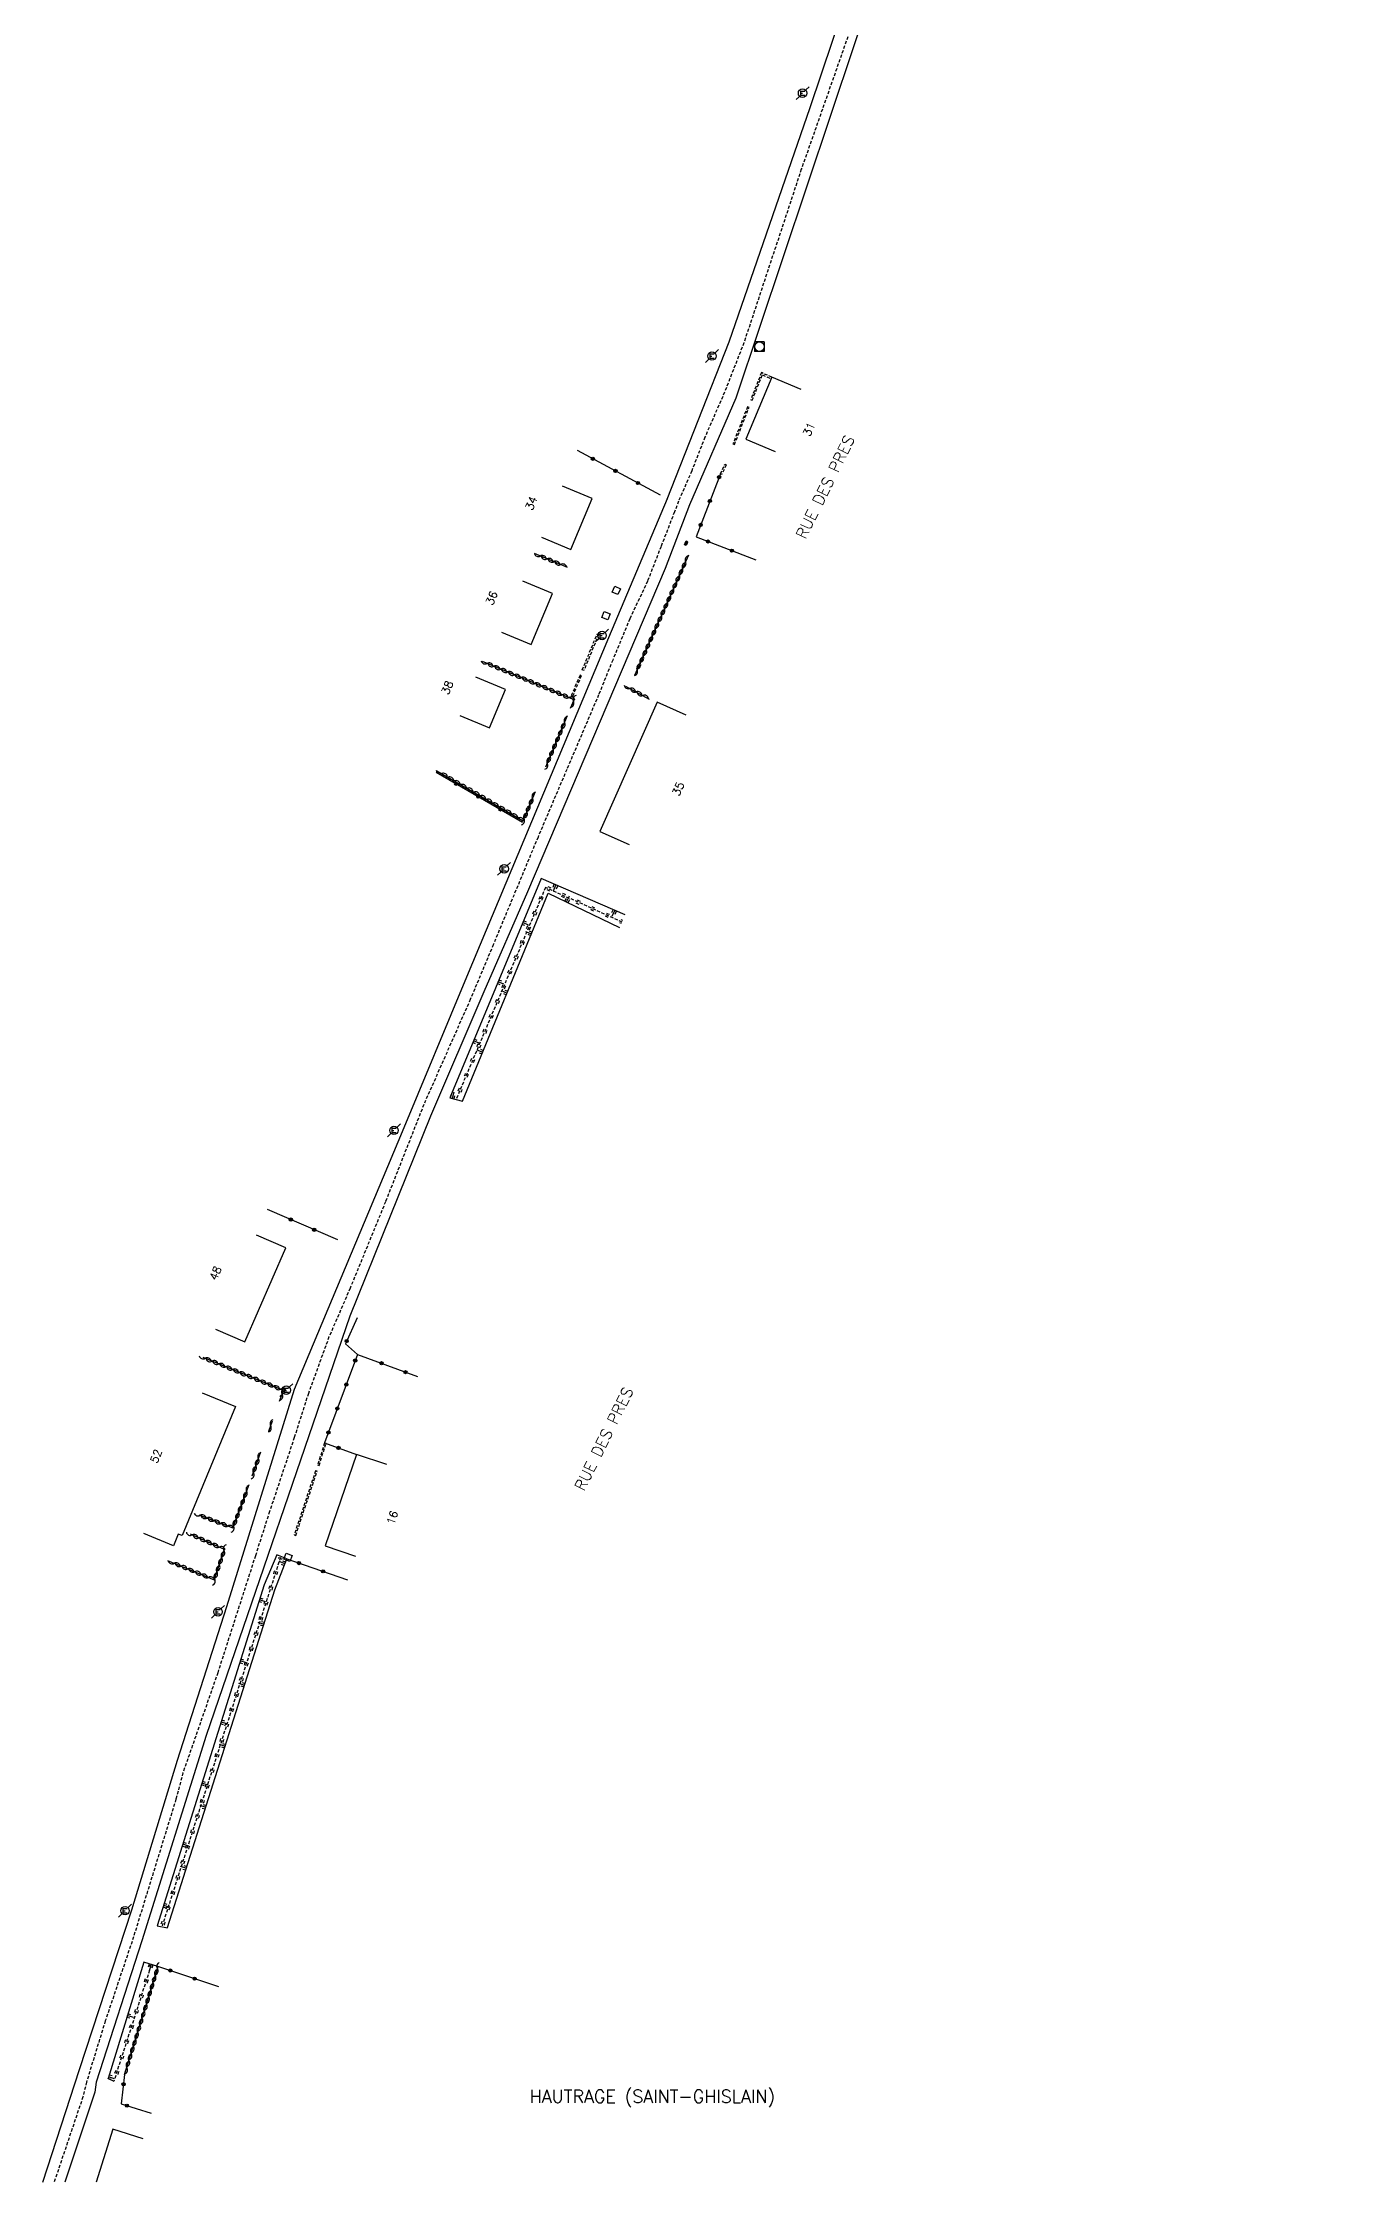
# Model space of a CAD drawing. Header units: millimetres. Extents: x 107015 to 108000, y 128000 to 129000.
# Drawn here: x 107367.5 to 107571.8, y 128000 to 128334.1 of the extents above; entities that cross this region are included whole.
import ezdxf
from ezdxf.enums import TextEntityAlignment as Align

# ---------------------------------------------------------------- set-up
doc = ezdxf.new("R2010")
doc.units = ezdxf.units.MM
doc.linetypes.add('DASHED', pattern=[0.75, 0.5, -0.25])
doc.layers.get('0').update_dxf_attribs({"linetype": 'CONTINUOUS'})
for name, color, linetype in [('W0001', 6, 'DASHED'), ('W0008', 7, 'CONTINUOUS'), ('W0100', 7, 'CONTINUOUS'), ('W0112', 1, 'DASHED'), ('W0211', 2, 'CONTINUOUS'), ('W0220', 5, 'DASHED'), ('W0310', 3, 'CONTINUOUS'), ('W0322', 7, 'CONTINUOUS'), ('W0400', 7, 'CONTINUOUS'), ('W0420', 7, 'CONTINUOUS'), ('W0471', 7, 'CONTINUOUS'), ('W0980', 7, 'CONTINUOUS'), ('W0989', 7, 'CONTINUOUS'), ('W0991', 7, 'CONTINUOUS')]:
    doc.layers.add(name, color=color, linetype=linetype)
doc.styles.get("Standard").update_dxf_attribs({"font": 'romans.shx', "width": 0.85})

# ---------------------------------------------------------------- blocks, each defined once
blk = doc.blocks.new('T420')
for p, q in [((0.75, 0.75), (-0.75, 0.75)), ((-0.75, 0.75), (-0.75, -0.75)), ((0.75, 0.75), (0.75, -0.75)), ((0.75, -0.75), (-0.75, -0.75))]:
    blk.add_line(p, q)
blk.add_ellipse((0, 0), major_axis=(-0.53, 0.53), ratio=1, start_param=3.926991, end_param=10.210176)
blk = doc.blocks.new('T471')
for p, q in [((-0.333334, 0.333334), (-0.333334, -0.333334)), ((-0.333334, 0.333334), (0.333334, 0.333334)), ((-0.333334, 0), (0, 0)), ((0.500001, 0.500001), (1.000002, 1.000002)), ((-0.500001, -0.500001), (-1.000002, -1.000002)), ((-0.333334, -0.333334), (0.333334, -0.333334))]:
    blk.add_line(p, q)
blk.add_ellipse((0, 0), major_axis=(0.471405, 0.471405), ratio=1, start_param=5.4977871438, end_param=11.780972451)
blk = doc.blocks.new('T400')
for p, q in [((-0.15, 0.3), (0.15, 0.3)), ((-0.15, -0.25), (-0.15, 0.3)), ((-0.15, 0.15), (0.15, 0.15)), ((-0.15, 0), (0.15, 0)), ((0.15, 0.3), (0.15, -0.25)), ((-0.15, -0.15), (0.15, -0.15)), ((-0.15, -0.25), (-0.15, -0.3)), ((-0.15, -0.3), (0.15, -0.3)), ((0.15, -0.3), (0.15, -0.25))]:
    blk.add_line(p, q)
blk = doc.blocks.new('t112o')
at = {"color": 0, "linetype": 'Continuous'}
for p, q in [((-0.5, 0.5), (0.5, 0.5)), ((-0.5, -0.5), (-0.5, 0.5)), ((0.5, 0.5), (0.5, -0.5)), ((0.5, -0.5), (-0.5, -0.5))]:
    blk.add_line(p, q, dxfattribs=at)
blk = doc.blocks.new('t322o')
at = {"color": 0, "linetype": 'Continuous'}
for radius in [0.25, 0.15]:
    blk.add_circle((0, 0), radius, dxfattribs=at)
blk = doc.blocks.new('t310o')
at = {"color": 0, "linetype": 'Continuous'}
for centre, start, end in [((-0.5, 0.38), 216.8699, 323.1304), ((0.5, -0.37), 36.8699, 143.1303)]:
    blk.add_arc(centre, 0.625, start, end, dxfattribs=at)
blk = doc.blocks.new('t211o')
at = {"color": 0, "linetype": 'Continuous'}
for p, q in [((-0.29, 0.5), (-0.29, 0)), ((0, 1), (0, 0)), ((0.29, 0.5), (0.29, 0))]:
    blk.add_line(p, q, dxfattribs=at)

msp = doc.modelspace()

# ---------------------------------------------------------------- linework, layer by layer
at = {"layer": 'W0001'}
msp.add_lwpolyline([(107493.23, 128335.08), (107485.97, 128314.38), (107477, 128287.28), (107473.99, 128279.58), (107470.91, 128272.53), (107468.85, 128267.27), (107466.8, 128262.53), (107466.16, 128260.87), (107464.06, 128255.47), (107461.95, 128250.05), (107459.19, 128244.17), (107456.52, 128237.74), (107454.32, 128232.32), (107449.35, 128220.66), (107444.85, 128210.09), (107437.86, 128193.28), (107434.28, 128184.74), (107427.01, 128168.3), (107421.04, 128153.14), (107415.52, 128139.64), (107412.21, 128132.02), (107408.99, 128123.2), (107406.79, 128116.31), (107402.93, 128104.74), (107400.72, 128097.85), (107394.84, 128079.57), (107389.41, 128063.95), (107388.31, 128059.82), (107381.69, 128038.33), (107377.28, 128025.19), (107374.34, 128015.64), (107373.78, 128013.34), (107369.29, 128000)], dxfattribs=at)
at = {"layer": 'W0008', "flags": 128}
for points in [[(107465.03, 128262.85), (107474.71, 128287.45), (107487.35, 128324.02), (107496.15, 128350.21), (107513.02, 128400.92), (107528.73, 128446.28), (107534.95, 128464.9), (107537.85, 128474.08), (107537.83, 128478.03), (107543.37, 128491.65), (107553.98, 128515.51), (107554.54, 128515.16), (107568.76, 128527.1)], [(107367.52, 128000), (107373.25, 128017.58), (107381.44, 128042.55), (107388.56, 128065.93), (107396.27, 128089.93), (107406.81, 128123.85), (107423.71, 128164.12), (107433.71, 128188.28), (107455.89, 128241.25), (107465.06, 128262.99)]]:
    msp.add_lwpolyline(points, dxfattribs=at)
msp.add_lwpolyline([(107571.84, 128523.62, 0.017663), (107564.82, 128517.47, 0.0365), (107555.77, 128505.43, 0.0321), (107547.83, 128488.04), (107543.15, 128476.66), (107537.62, 128461.56), (107523.43, 128420.11), (107514, 128392.21), (107503.91, 128362.43), (107494.23, 128333.83), (107475.72, 128278.63), (107468.52, 128261.99), (107464.72, 128252.04), (107443.22, 128201.56), (107436.38, 128185.94), (107428.04, 128166.49), (107415.45, 128135.25), (107393.04, 128069.76), (107383, 128037.71), (107375.84, 128015.65), (107375.62, 128014.08), (107370.98, 128000)], format="xyb", dxfattribs=at)
at = {"layer": 'W0100', "flags": 128}
for points in [[(107485.97, 128279.97), (107481.36, 128281.9), (107477.3, 128272.22), (107481.91, 128270.29)], [(107445.38, 128256.91), (107449.99, 128254.99), (107453.3, 128262.95), (107448.69, 128264.87)], [(107439.17, 128242.08), (107443.78, 128240.16), (107447.1, 128248.15), (107442.49, 128250.07)], [(107432.66, 128229.09), (107437.28, 128227.16), (107439.77, 128233.15), (107435.16, 128235.07)], [(107468.01, 128229.14), (107463.44, 128231.16), (107454.5, 128210.97), (107459.07, 128208.94)], [(107394.5, 128133.24), (107399.09, 128131.25), (107405.46, 128145.94), (107400.87, 128147.93)], [(107421.23, 128112.07), (107416.5, 128113.68), (107411.61, 128099.4), (107416.35, 128097.78)], [(107383.21, 128006.8), (107378.44, 128008.3), (107375.83, 128000)]]:
    msp.add_lwpolyline(points, dxfattribs=at)
at = {"layer": 'W0100'}
msp.add_lwpolyline([(107392.4, 128123.3), (107397.6, 128121.15), (107389.26, 128100.99), (107388.68, 128101.23), (107387.92, 128099.4), (107383.3, 128101.31)], dxfattribs=at)
at = {"layer": 'W0112'}
msp.add_lwpolyline([(107481.36, 128281.9), (107479.75, 128282.62), (107478.06, 128278.39), (107478.29, 128278.3), (107479.89, 128282.28), (107481.26, 128281.67)], dxfattribs=at)
for points in [[(107475.52, 128271.4), (107477.81, 128277.2), (107477.58, 128277.29), (107475.28, 128271.49)], [(107473.33, 128266.84), (107474.02, 128268.31), (107474.25, 128268.2), (107473.56, 128266.73)], [(107451.77, 128236.19), (107454.1, 128241.84), (107454.33, 128241.75), (107452, 128236.1)], [(107450.28, 128232.1), (107451.64, 128235.28), (107451.41, 128235.38), (107450.05, 128232.2)], [(107410.66, 128111.95), (107411.76, 128115.39), (107411.52, 128115.47), (107410.43, 128112.02)], [(107407.01, 128101.01), (107410.35, 128111.03), (107410.11, 128111.11), (107406.77, 128101.09)]]:
    msp.add_lwpolyline(points, close=True, dxfattribs=at)
at = {"layer": 'W0211'}
for points in [[(107458.48, 128197.92), (107445.33, 128203.61), (107431.06, 128169.38), (107433.08, 128168.82), (107446.42, 128201.31), (107457.59, 128195.95)], [(107385.5, 128033.71), (107383.28, 128034.39), (107377.7, 128016.2), (107378.61, 128015.76)]]:
    msp.add_lwpolyline(points, dxfattribs=at)
at = {"layer": 'W0211', "flags": 128}
msp.add_lwpolyline([(107386.99, 128039.76), (107403.76, 128092.54), (107405.62, 128097.34), (107404.05, 128097.97), (107402.08, 128093.3), (107385.37, 128040.03), (107386.99, 128039.75)], dxfattribs=at)
at = {"layer": 'W0220'}
for p, q in [((107446.02, 128202.22), (107432.12, 128169.27)), ((107445.06, 128200.59), (107444.96, 128200.36)), ((107445.16, 128200.82), (107445.06, 128200.59)), ((107445.52, 128200.4), (107445.42, 128200.16)), ((107445.62, 128200.63), (107445.52, 128200.4)), ((107457.98, 128196.81), (107446.02, 128202.22)), ((107446.49, 128201.73), (107446.26, 128201.84)), ((107446.69, 128202.19), (107446.46, 128202.29)), ((107446.71, 128201.63), (107446.49, 128201.73)), ((107446.92, 128202.09), (107446.69, 128202.19)), ((107448.76, 128200.7), (107448.54, 128200.81)), ((107448.97, 128201.16), (107448.74, 128201.26)), ((107448.99, 128200.6), (107448.76, 128200.7)), ((107449.2, 128201.06), (107448.97, 128201.16)), ((107451.25, 128200.13), (107451.02, 128200.23)), ((107451.48, 128200.03), (107451.25, 128200.13)), ((107444.09, 128198.29), (107443.99, 128198.06)), ((107444.18, 128198.52), (107444.09, 128198.29)), ((107444.55, 128198.09), (107444.45, 128197.86)), ((107444.65, 128198.32), (107444.55, 128198.09)), ((107451.04, 128199.67), (107450.81, 128199.78)), ((107451.27, 128199.57), (107451.04, 128199.67)), ((107453.32, 128198.64), (107453.09, 128198.75)), ((107453.53, 128199.1), (107453.3, 128199.2)), ((107453.55, 128198.54), (107453.32, 128198.64)), ((107453.75, 128199), (107453.53, 128199.1)), ((107455.6, 128197.62), (107455.37, 128197.72)), ((107455.8, 128198.07), (107455.58, 128198.17)), ((107455.83, 128197.51), (107455.6, 128197.62)), ((107456.03, 128197.97), (107455.8, 128198.07)), ((107457.88, 128196.59), (107457.65, 128196.69)), ((107458.08, 128197.04), (107457.86, 128197.14)), ((107442.14, 128193.68), (107442.05, 128193.45)), ((107442.24, 128193.91), (107442.14, 128193.68)), ((107442.6, 128193.49), (107442.51, 128193.25)), ((107442.7, 128193.72), (107442.6, 128193.49)), ((107443.12, 128195.98), (107443.02, 128195.75)), ((107443.21, 128196.21), (107443.12, 128195.98)), ((107443.58, 128195.79), (107443.48, 128195.56)), ((107443.67, 128196.02), (107443.58, 128195.79)), ((107441.17, 128191.38), (107441.07, 128191.15)), ((107441.27, 128191.61), (107441.17, 128191.38)), ((107441.63, 128191.18), (107441.54, 128190.95)), ((107441.73, 128191.41), (107441.63, 128191.18)), ((107439.23, 128186.77), (107439.13, 128186.54)), ((107439.33, 128187), (107439.23, 128186.77)), ((107439.79, 128186.81), (107439.69, 128186.57)), ((107440.2, 128189.07), (107440.1, 128188.84)), ((107440.3, 128189.3), (107440.2, 128189.07)), ((107440.66, 128188.88), (107440.56, 128188.65)), ((107440.76, 128189.11), (107440.66, 128188.88)), ((107438.26, 128184.47), (107438.16, 128184.24)), ((107438.35, 128184.7), (107438.26, 128184.47)), ((107438.72, 128184.27), (107438.62, 128184.04)), ((107438.81, 128184.5), (107438.72, 128184.27)), ((107439.69, 128186.57), (107439.59, 128186.34)), ((107436.41, 128180.09), (107436.31, 128179.86)), ((107437.28, 128182.16), (107437.19, 128181.93)), ((107437.38, 128182.39), (107437.28, 128182.16)), ((107437.75, 128181.97), (107437.65, 128181.74)), ((107437.84, 128182.2), (107437.75, 128181.97)), ((107435.34, 128177.56), (107435.24, 128177.33)), ((107435.44, 128177.79), (107435.34, 128177.56)), ((107435.8, 128177.36), (107435.7, 128177.13)), ((107435.9, 128177.59), (107435.8, 128177.36)), ((107436.31, 128179.86), (107436.22, 128179.63)), ((107436.77, 128179.66), (107436.68, 128179.43)), ((107436.87, 128179.9), (107436.77, 128179.66)), ((107434.37, 128175.25), (107434.27, 128175.02)), ((107434.47, 128175.48), (107434.37, 128175.25)), ((107434.83, 128175.06), (107434.73, 128174.83)), ((107434.93, 128175.29), (107434.83, 128175.06)), ((107432.43, 128170.65), (107432.33, 128170.42)), ((107432.52, 128170.88), (107432.43, 128170.65)), ((107432.89, 128170.45), (107432.79, 128170.22)), ((107432.98, 128170.68), (107432.89, 128170.45)), ((107433.4, 128172.95), (107433.3, 128172.72)), ((107433.49, 128173.18), (107433.4, 128172.95)), ((107433.86, 128172.75), (107433.76, 128172.52)), ((107433.96, 128172.99), (107433.86, 128172.75)), ((107404.62, 128097.57), (107386.15, 128040.02)), ((107404.38, 128097.64), (107404.31, 128097.41)), ((107404.86, 128097.49), (107404.78, 128097.25)), ((107402.93, 128093.12), (107402.86, 128092.88)), ((107403.62, 128095.26), (107403.54, 128095.03)), ((107403.7, 128095.5), (107403.62, 128095.26)), ((107404.1, 128095.11), (107404.02, 128094.87)), ((107404.17, 128095.35), (107404.1, 128095.11)), ((107402.09, 128090.5), (107402.02, 128090.27)), ((107402.17, 128090.74), (107402.09, 128090.5)), ((107402.57, 128090.35), (107402.49, 128090.11)), ((107402.64, 128090.59), (107402.57, 128090.35)), ((107402.86, 128092.88), (107402.78, 128092.65)), ((107403.33, 128092.73), (107403.26, 128092.49)), ((107403.41, 128092.97), (107403.33, 128092.73)), ((107401.33, 128088.12), (107401.25, 128087.89)), ((107401.4, 128088.36), (107401.33, 128088.12)), ((107401.8, 128087.97), (107401.73, 128087.73)), ((107401.88, 128088.21), (107401.8, 128087.97)), ((107399.8, 128083.36), (107399.72, 128083.12)), ((107399.88, 128083.6), (107399.8, 128083.36)), ((107400.28, 128083.21), (107400.2, 128082.97)), ((107400.35, 128083.45), (107400.28, 128083.21)), ((107400.56, 128085.74), (107400.49, 128085.5)), ((107400.64, 128085.98), (107400.56, 128085.74)), ((107401.04, 128085.59), (107400.96, 128085.35)), ((107401.12, 128085.83), (107401.04, 128085.59)), ((107399.04, 128080.98), (107398.96, 128080.74)), ((107399.11, 128081.22), (107399.04, 128080.98)), ((107399.51, 128080.83), (107399.44, 128080.59)), ((107399.59, 128081.07), (107399.51, 128080.83)), ((107397.58, 128076.46), (107397.51, 128076.22)), ((107398.27, 128078.6), (107398.2, 128078.36)), ((107398.35, 128078.84), (107398.27, 128078.6)), ((107398.75, 128078.45), (107398.67, 128078.21)), ((107398.82, 128078.69), (107398.75, 128078.45)), ((107396.74, 128073.84), (107396.67, 128073.6)), ((107396.82, 128074.08), (107396.74, 128073.84)), ((107397.22, 128073.69), (107397.14, 128073.45)), ((107397.3, 128073.93), (107397.22, 128073.69)), ((107397.51, 128076.22), (107397.43, 128075.98)), ((107397.98, 128076.07), (107397.91, 128075.83)), ((107398.06, 128076.31), (107397.98, 128076.07)), ((107395.98, 128071.46), (107395.9, 128071.22)), ((107396.06, 128071.7), (107395.98, 128071.46)), ((107396.46, 128071.31), (107396.38, 128071.07)), ((107396.53, 128071.55), (107396.46, 128071.31)), ((107394.45, 128066.7), (107394.38, 128066.46)), ((107394.53, 128066.94), (107394.45, 128066.7)), ((107394.93, 128066.55), (107394.85, 128066.31)), ((107395, 128066.78), (107394.93, 128066.55)), ((107395.22, 128069.08), (107395.14, 128068.84)), ((107395.29, 128069.32), (107395.22, 128069.08)), ((107395.69, 128068.93), (107395.62, 128068.69)), ((107395.77, 128069.17), (107395.69, 128068.93)), ((107393.69, 128064.32), (107393.61, 128064.08)), ((107393.76, 128064.56), (107393.69, 128064.32)), ((107394.16, 128064.17), (107394.09, 128063.93)), ((107394.24, 128064.4), (107394.16, 128064.17)), ((107392.24, 128059.8), (107392.16, 128059.56)), ((107392.92, 128061.94), (107392.85, 128061.7)), ((107393, 128062.18), (107392.92, 128061.94)), ((107393.4, 128061.79), (107393.32, 128061.55)), ((107393.48, 128062.02), (107393.4, 128061.79)), ((107391.4, 128057.18), (107391.32, 128056.94)), ((107391.47, 128057.42), (107391.4, 128057.18)), ((107391.87, 128057.03), (107391.8, 128056.79)), ((107391.95, 128057.26), (107391.87, 128057.03)), ((107392.16, 128059.56), (107392.08, 128059.32)), ((107392.64, 128059.41), (107392.56, 128059.17)), ((107392.71, 128059.64), (107392.64, 128059.41)), ((107390.63, 128054.8), (107390.56, 128054.56)), ((107390.71, 128055.04), (107390.63, 128054.8)), ((107391.11, 128054.64), (107391.03, 128054.41)), ((107391.18, 128054.88), (107391.11, 128054.64)), ((107389.1, 128050.04), (107389.03, 128049.8)), ((107389.18, 128050.27), (107389.1, 128050.04)), ((107389.58, 128049.88), (107389.5, 128049.65)), ((107389.66, 128050.12), (107389.58, 128049.88)), ((107389.87, 128052.42), (107389.79, 128052.18)), ((107389.94, 128052.66), (107389.87, 128052.42)), ((107390.34, 128052.26), (107390.27, 128052.03)), ((107390.42, 128052.5), (107390.34, 128052.26)), ((107388.34, 128047.66), (107388.26, 128047.42)), ((107388.42, 128047.89), (107388.34, 128047.66)), ((107388.82, 128047.5), (107388.74, 128047.27)), ((107388.89, 128047.74), (107388.82, 128047.5)), ((107386.89, 128043.13), (107386.81, 128042.9)), ((107387.36, 128042.98), (107387.29, 128042.74)), ((107387.58, 128045.28), (107387.5, 128045.04)), ((107387.65, 128045.51), (107387.58, 128045.28)), ((107388.05, 128045.12), (107387.98, 128044.89)), ((107388.13, 128045.36), (107388.05, 128045.12)), ((107386.05, 128040.52), (107385.97, 128040.28)), ((107386.12, 128040.75), (107386.05, 128040.52)), ((107386.52, 128040.36), (107386.45, 128040.12)), ((107386.6, 128040.6), (107386.52, 128040.36)), ((107386.81, 128042.9), (107386.74, 128042.66)), ((107387.29, 128042.74), (107387.21, 128042.5)), ((107384.41, 128033.81), (107378.61, 128015.76)), ((107384.17, 128033.89), (107384.09, 128033.65)), ((107384.64, 128033.73), (107384.57, 128033.5)), ((107383.4, 128031.51), (107383.33, 128031.27)), ((107383.48, 128031.74), (107383.4, 128031.51)), ((107383.88, 128031.35), (107383.8, 128031.11)), ((107383.96, 128031.59), (107383.88, 128031.35)), ((107381.88, 128026.74), (107381.8, 128026.51)), ((107381.95, 128026.98), (107381.88, 128026.74)), ((107382.35, 128026.59), (107382.28, 128026.35)), ((107382.43, 128026.83), (107382.35, 128026.59)), ((107382.64, 128029.13), (107382.56, 128028.89)), ((107382.72, 128029.36), (107382.64, 128029.13)), ((107383.12, 128028.97), (107383.04, 128028.73)), ((107383.19, 128029.21), (107383.12, 128028.97)), ((107381.11, 128024.36), (107381.03, 128024.13)), ((107381.19, 128024.6), (107381.11, 128024.36)), ((107381.59, 128024.21), (107381.51, 128023.97)), ((107381.66, 128024.45), (107381.59, 128024.21)), ((107379.58, 128019.6), (107379.51, 128019.37)), ((107379.66, 128019.84), (107379.58, 128019.6)), ((107380.14, 128019.69), (107380.06, 128019.45)), ((107380.35, 128021.98), (107380.27, 128021.75)), ((107380.42, 128022.22), (107380.35, 128021.98)), ((107380.82, 128021.83), (107380.75, 128021.59)), ((107380.9, 128022.07), (107380.82, 128021.83)), ((107378.82, 128017.22), (107378.74, 128016.99)), ((107378.9, 128017.46), (107378.82, 128017.22)), ((107379.3, 128017.07), (107379.22, 128016.83)), ((107379.37, 128017.31), (107379.3, 128017.07)), ((107380.06, 128019.45), (107379.98, 128019.21))]:
    msp.add_line(p, q, dxfattribs=at)
at = {"layer": 'W0310'}
for p, q in [((107449.47, 128252.21), (107444.32, 128254.36)), ((107380.3, 128016.8), (107385.53, 128033.69))]:
    msp.add_line(p, q, dxfattribs=at)
at = {"layer": 'W0310', "flags": 128}
for points in [[(107468.35, 128254.14), (107459.92, 128235.3)], [(107449.91, 128230.23), (107450.5, 128231.54), (107436.18, 128237.51)], [(107458.52, 128233.68), (107462.22, 128231.63)], [(107446.08, 128221.08), (107449.46, 128229.05)], [(107429.06, 128220.45), (107442.55, 128212.64), (107444.44, 128217.19)], [(107402.81, 128117.3), (107403.4, 128118.94)], [(107400.22, 128110.3), (107401.59, 128114.07)], [(107391.86, 128104.23), (107397.19, 128102.19), (107399.76, 128108.96)], [(107386.98, 128097.1), (107394.3, 128094.07), (107395.9, 128098.83), (107390.56, 128101.23)]]:
    msp.add_lwpolyline(points, dxfattribs=at)
at = {"layer": 'W0310'}
msp.add_lwpolyline([(107404.49, 128121.98), (107405.11, 128123.67), (107392.58, 128128.81)], dxfattribs=at)
at = {"layer": 'W0322'}
for p, q in [((107416.67, 128129.3), (107426.04, 128125.82)), ((107405.62, 128097.34), (107415.09, 128094.1))]:
    msp.add_line(p, q, dxfattribs=at)
at = {"layer": 'W0322', "flags": 128}
for points in [[(107463.98, 128263.49), (107451.01, 128270.46)], [(107473.33, 128266.84), (107469.54, 128256.97), (107478.87, 128253.38)], [(107428.96, 128220.2), (107442.45, 128212.39)], [(107413.58, 128147.17), (107402.6, 128151.93)], [(107416.62, 128135.02), (107414.79, 128130.95), (107416.67, 128129.3), (107411.53, 128115.49), (107416.48, 128113.65)], [(107395.02, 128030.54), (107385.5, 128033.71)], [(107380.3, 128016.8), (107379.77, 128012.23), (107384.46, 128010.78)]]:
    msp.add_lwpolyline(points, dxfattribs=at)

# ---------------------------------------------------------------- block references
at = {"layer": 'W0112'}
for p, rotation in [((107457.08, 128248.62), 66.34357464417076), ((107455.47, 128244.67), 66.95736330629238), ((107405.79, 128097.61), 339.2308318733069)]:
    msp.add_blockref('t112o', p, dxfattribs=dict(at, rotation=rotation))
at = {"layer": 'W0211'}
for p, rotation in [((107447.66, 128202.6), 156.5990720850984), ((107449.27, 128199.94), 334.3911957507914), ((107442.46, 128196.72), 247.3570551056933), ((107456.84, 128198.63), 156.5990720850984), ((107443.82, 128194.98), 67.67722657134807), ((107438.61, 128187.49), 247.3570551056933), ((107440.02, 128185.73), 67.67722657134807), ((107434.76, 128178.26), 247.3570551056933), ((107436.22, 128176.48), 67.67722657134807), ((107431.42, 128169.28), 344.4517955144648), ((107405.33, 128096.61), 68.83103929511863), ((107401.35, 128090.95), 252.5846597115407), ((107402.05, 128087.17), 72.37994852420431), ((107398.36, 128081.41), 252.5846597115407), ((107399.02, 128077.63), 72.37994852420431), ((107395.36, 128071.87), 252.5846597115407), ((107395.99, 128068.1), 72.37994852420431), ((107392.37, 128062.32), 252.5846597115407), ((107392.97, 128058.57), 72.37994852420431), ((107389.38, 128052.78), 252.5846597115407), ((107389.94, 128049.04), 72.37994852420431), ((107386.38, 128043.24), 252.5846597115407), ((107384.47, 128034.03), 162.9059602735985), ((107380.71, 128026.02), 252.9533098148325), ((107377.78, 128016.46), 252.9533098148325)]:
    msp.add_blockref('t211o', p, dxfattribs=dict(at, rotation=rotation))
at = {"layer": 'W0310'}
for p, rotation in [((107445.21, 128253.99), 157.4087260898153), ((107446.28, 128253.54), 157.4087260898153), ((107447.34, 128253.1), 157.4087260898153), ((107467.88, 128253.08), 245.8835666412724), ((107448.41, 128252.66), 157.4087260898153), ((107466.46, 128249.92), 245.8835666412724), ((107466.94, 128250.97), 245.8835666412724), ((107467.41, 128252.03), 245.8835666412724), ((107465.05, 128246.76), 245.8835666412724), ((107465.52, 128247.81), 245.8835666412724), ((107465.99, 128248.87), 245.8835666412724), ((107463.16, 128242.54), 245.8835666412724), ((107463.63, 128243.59), 245.8835666412724), ((107464.11, 128244.65), 245.8835666412724), ((107464.58, 128245.7), 245.8835666412724), ((107461.75, 128239.38), 245.8835666412724), ((107462.22, 128240.43), 245.8835666412724), ((107462.69, 128241.49), 245.8835666412724), ((107436.9, 128237.21), 157.3757872215013), ((107437.97, 128236.77), 157.3757872215013), ((107439.03, 128236.32), 157.3757872215013), ((107460.33, 128236.22), 245.8835666412724), ((107460.8, 128237.27), 245.8835666412724), ((107461.27, 128238.32), 245.8835666412724), ((107440.1, 128235.88), 157.3757872215013), ((107441.17, 128235.43), 157.3757872215013), ((107442.23, 128234.99), 157.3757872215013), ((107443.3, 128234.55), 157.3757872215013), ((107444.36, 128234.1), 157.3757872215013), ((107445.43, 128233.66), 157.3757872215013), ((107446.5, 128233.21), 157.3757872215013), ((107459.19, 128233.31), 331.084508009983), ((107460.2, 128232.75), 331.084508009983), ((107447.56, 128232.77), 157.3757872215013), ((107448.63, 128232.32), 157.3757872215013), ((107449.7, 128231.88), 157.3757872215013), ((107450.39, 128231.29), 65.77917523204012), ((107461.21, 128232.19), 331.084508009983), ((107448.11, 128225.86), 67.00976886845724), ((107448.56, 128226.92), 67.00976886845724), ((107449.01, 128227.99), 67.00976886845724), ((107446.75, 128222.67), 67.00976886845724), ((107447.21, 128223.73), 67.00976886845724), ((107447.66, 128224.8), 67.00976886845724), ((107429.82, 128220.01), 329.9569953255383), ((107430.82, 128219.43), 329.9569953255383), ((107446.3, 128221.61), 67.00976886845724), ((107431.82, 128218.85), 329.9569953255383), ((107432.82, 128218.27), 329.9569953255383), ((107433.82, 128217.7), 329.9569953255383), ((107434.82, 128217.12), 329.9569953255383), ((107435.82, 128216.54), 329.9569953255383), ((107444, 128216.13), 67.46310282972773), ((107436.82, 128215.96), 329.9569953255383), ((107437.82, 128215.38), 329.9569953255383), ((107438.82, 128214.8), 329.9569953255383), ((107439.82, 128214.23), 329.9569953255383), ((107440.82, 128213.65), 329.9569953255383), ((107441.82, 128213.07), 329.9569953255383), ((107442.67, 128212.92), 67.46310282972773), ((107443.11, 128213.99), 67.46310282972773), ((107443.56, 128215.06), 67.46310282972773), ((107392.88, 128128.68), 157.7181496369967), ((107393.95, 128128.24), 157.7181496369967), ((107395.02, 128127.81), 157.7181496369967), ((107396.09, 128127.37), 157.7181496369967), ((107397.16, 128126.93), 157.7181496369967), ((107398.23, 128126.49), 157.7181496369967), ((107399.29, 128126.05), 157.7181496369967), ((107400.36, 128125.62), 157.7181496369967), ((107401.43, 128125.18), 157.7181496369967), ((107402.5, 128124.74), 157.7181496369967), ((107403.57, 128124.3), 157.7181496369967), ((107404.64, 128123.87), 157.7181496369967), ((107404.89, 128123.07), 69.78489936486946), ((107403.11, 128118.12), 70.10463262091515), ((107401.19, 128112.99), 70.10463262091515), ((107400.41, 128110.82), 70.10463262091515), ((107400.8, 128111.9), 70.10463262091515), ((107398.53, 128105.72), 69.25792175783367), ((107398.94, 128106.8), 69.25792175783367), ((107399.35, 128107.88), 69.25792175783367), ((107392.09, 128104.14), 339.0602438100369), ((107393.17, 128103.73), 339.0602438100369), ((107394.25, 128103.31), 339.0602438100369), ((107395.33, 128102.9), 339.0602438100369), ((107397.3, 128102.48), 69.25792175783367), ((107397.71, 128103.56), 69.25792175783367), ((107398.12, 128104.64), 69.25792175783367), ((107390.85, 128101.1), 155.7243524387339), ((107391.9, 128100.63), 155.7243524387339), ((107392.96, 128100.15), 155.7243524387339), ((107394.01, 128099.68), 155.7243524387339), ((107395.06, 128099.2), 155.7243524387339), ((107396.4, 128102.49), 339.0602438100369), ((107388.04, 128096.66), 337.5287080283286), ((107389.11, 128096.22), 337.5287080283286), ((107395.09, 128096.41), 71.40157390122424), ((107395.46, 128097.51), 71.40157390122424), ((107395.83, 128098.6), 71.40157390122424), ((107390.18, 128095.78), 337.5287080283286), ((107391.25, 128095.34), 337.5287080283286), ((107392.31, 128094.9), 337.5287080283286), ((107393.38, 128094.46), 337.5287080283286), ((107394.35, 128094.22), 71.40157390122424), ((107394.72, 128095.32), 71.40157390122424), ((107385.08, 128032.24), 72.79493857858334), ((107385.42, 128033.34), 72.79493857858334), ((107384.06, 128028.93), 72.79493857858334), ((107384.4, 128030.03), 72.79493857858334), ((107384.74, 128031.14), 72.79493857858334), ((107383.03, 128025.62), 72.79493857858334), ((107383.37, 128026.73), 72.79493857858334), ((107383.72, 128027.83), 72.79493857858334), ((107382.01, 128022.31), 72.79493857858334), ((107382.35, 128023.42), 72.79493857858334), ((107382.69, 128024.52), 72.79493857858334), ((107380.98, 128019), 72.79493857858334), ((107381.32, 128020.11), 72.79493857858334), ((107381.67, 128021.21), 72.79493857858334), ((107380.64, 128017.9), 72.79493857858334)]:
    msp.add_blockref('t310o', p, dxfattribs=dict(at, rotation=rotation))
at = {"layer": 'W0322'}
for p, rotation in [((107453.41, 128269.17), 151.752415956081), ((107456.94, 128267.28), 151.752415956081), ((107460.46, 128265.38), 151.752415956081), ((107473.13, 128266.3), 248.9494944231299), ((107471.69, 128262.57), 248.9494944231299), ((107470.25, 128258.84), 248.9494944231299), ((107471.4, 128256.25), 338.9494944231328), ((107475.14, 128254.81), 338.9494944231328), ((107432.07, 128218.4), 329.9569953254944), ((107435.53, 128216.4), 329.9569953254944), ((107438.99, 128214.39), 329.9569953254944), ((107406.24, 128150.35), 156.5683220156696), ((107409.91, 128148.76), 156.5683220156696), ((107414.98, 128131.38), 245.7171852244666), ((107416.31, 128128.33), 249.5933294392069), ((107420.41, 128127.91), 339.5933294391967), ((107424.16, 128126.51), 339.5933294391967), ((107414.91, 128124.58), 249.5933294392069), ((107413.52, 128120.84), 249.5933294392069), ((107412.12, 128117.09), 249.5933294392069), ((107413.68, 128114.69), 339.5933294391967), ((107407.52, 128096.69), 341.1278037812054), ((107411.3, 128095.4), 341.1278037812054), ((107387.43, 128033.07), 161.5958725645948), ((107391.23, 128031.8), 161.5958725645948), ((107380.13, 128015.3), 263.4098108267258), ((107380.64, 128011.96), 342.7949385785532)]:
    msp.add_blockref('t322o', p, dxfattribs=dict(at, rotation=rotation))
at = {"layer": 'W0400', "rotation": 156.2432361102692}
msp.add_blockref('T400', (107467.98, 128255.95), dxfattribs=at)
at = {"layer": 'W0420'}
msp.add_blockref('T420', (107479.43, 128286.68), dxfattribs=at)
at = {"layer": 'W0471'}
for p in [(107486.17, 128326.27), (107472.02, 128285.22), (107454.85, 128241.56), (107439.55, 128205.13), (107422.36, 128164.28), (107405.54, 128123.7), (107394.88, 128089.09), (107380.36, 128042.41)]:
    msp.add_blockref('T471', p, dxfattribs=at)

# ---------------------------------------------------------------- texts
at = {"layer": 'W0980'}
msp.add_text('HAUTRAGE (SAINT-GHISLAIN)', height=2, dxfattribs=at).set_placement((107462.71, 128013.26), align=Align.MIDDLE)
at = {"layer": 'W0989'}
for p in [(107489.7, 128264.77), (107455.14, 128116.11)]:
    msp.add_text('RUE DES PRES', height=1.75, rotation=63.793, dxfattribs=at).set_placement(p, align=Align.MIDDLE)
at = {"layer": 'W0991'}
for s, rotation, p in [('31', 67.2439, (107487.16, 128273.78)), ('34', 67.4087, (107443.8, 128262.23)), ('36', 67.4046, (107437.6, 128247.42)), ('38', 67.3758, (107430.68, 128233.43)), ('35', 66.1262, (107466.74, 128217.62)), ('48', 66.57, (107394.48, 128141.98)), ('52', 67.5287, (107385.2, 128113.4)), ('16', 71.1278, (107422.1, 128103.79))]:
    msp.add_text(s, height=1.25, rotation=rotation, dxfattribs=at).set_placement(p, align=Align.MIDDLE)

doc.saveas('drawing.dxf')
